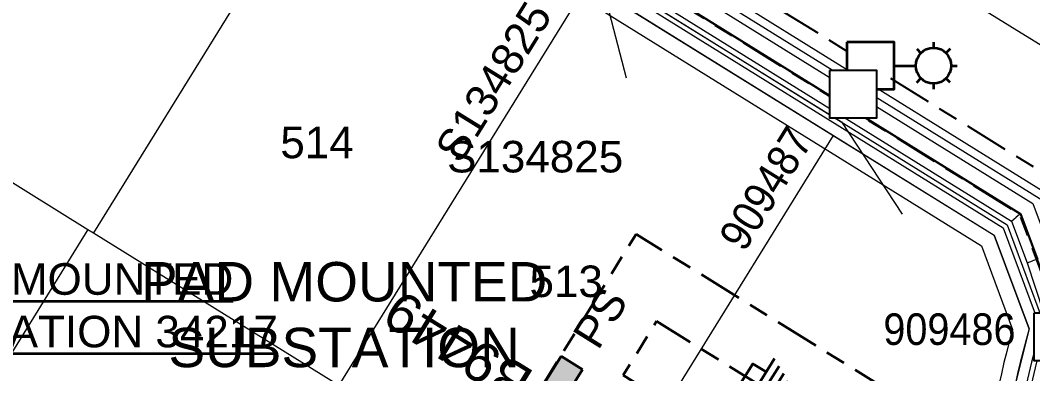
# Model space of a CAD drawing. Header units: metres. Extents: x 0 to 309348, y 0 to 6272736.
# Drawn here: x 308951.7 to 309015.9, y 6271948.8 to 6271971.2 of the extents above; entities that cross this region are included whole.
import ezdxf
from ezdxf.enums import TextEntityAlignment as Align

# ---------------------------------------------------------------- set-up
doc = ezdxf.new("R2010")
doc.units = ezdxf.units.M
for name, pattern in [('Cable Exist UG', [8.2, 4, -1.2, 1.8, -1.2]), ('CENTERX2', [4, 2.5, -0.5, 0.5, -0.5]), ('DASHED', [0.75, 0.5, -0.25])]:
    doc.linetypes.add(name, pattern=pattern)
doc.layers.get('0').update_dxf_attribs({"color": 6})
for name, color, linetype, lineweight in [('_User Miscellaneous1', 30, 'Continuous', 13), ('_User Miscellaneous9', 211, 'Continuous', 13), ('_User_HV_Exist', 1, 'Continuous', 35), ('_User_LV_Exist', 5, 'Continuous', 35), ('Cadastre Developer_SP_NEW', 92, 'Continuous', 15), ('Cadastre Easements_SP_NEW', 52, 'DASHED', 15), ('Cadastre Roads_SP_NEW', 214, 'Continuous', 15)]:
    doc.layers.add(name, color=color, linetype=linetype, lineweight=lineweight)
doc.layers.add('_User Miscellaneous10', color=252, linetype='Continuous', lineweight=13, plot=False, transparency=0.85)
for name, color, linetype in [('Services_SP_NEW_R4', 2, 'Continuous'), ('SupportsUG_SP_LV_NEW', 2, 'Continuous'), ('SupportsUG_SP_LV_SL_NEW', 2, 'Continuous')]:
    doc.layers.add(name, color=color, linetype=linetype)
doc.styles.add('ARIAL', font='arial.ttf', dxfattribs={"height": 2})
doc.styles.add('iecARIAL', font='arial.ttf', dxfattribs={"height": 2})
doc.styles.add('SL_LABEL', font='arial.ttf', dxfattribs={"height": 2})
doc.styles.get("Standard").update_dxf_attribs({"font": 'arial.ttf'})
doc.styles.add('SWG_LABEL', font='arial.ttf')
doc.styles.add('SWITCH_LABEL', font='arial.ttf', dxfattribs={"height": 2})
doc.linetypes.add('IE Trench HV', pattern='A,5,-0.2,["/",Standard,S=2,R=0,X=0.5,Y=-1],-2', length=7.2)

# ---------------------------------------------------------------- blocks, each defined once
blk = doc.blocks.new('SL_LANTERN_NEW')
at = {"flags": 9}
for tag, p in [('LANTNUMBER', (-1.4, 2.6)), ('LOUTREACH', (-1.4, 2.2)), ('LOUTREACHVOCAB', (-1.4, 2)), ('LRATECODE', (-1.4, 1.8)), ('LREMOVE', (-1.4, 1.6)), ('LREPLACE', (-1.4, 1.4)), ('LTYPEVOCAB', (-1.4, 1)), ('LEGEND', (-1.4, 0.8)), ('LTYPE', (-1.4, 1.2)), ('SUBURB', (-1.4, 0.6)), ('STREETNAME', (-1.4, 0.4)), ('LOCATION', (-1.4, 0.2)), ('LNEW', (-6.4, 0)), ('LMASTVOCAB', (-6.2, 0)), ('LMAST', (-6, 0)), ('LLAMPVOCAB', (-5.8, 0)), ('LLAMP', (-5.6, 0)), ('LEXIST', (-5.4, 0)), ('LCHARGE3PERCENT', (-5.2, 0)), ('LCHARGE3', (-5, 0)), ('LCHARGE2PERCENT', (-4.8, 0)), ('LCHARGE2', (-4.6, 0)), ('LCHARGE1PERCENT', (-4.4, 0)), ('LCHARGE1', (-4.2, 0)), ('LCATEGORY', (-4, 0)), ('LBRACKETVOCAB', (-3.8, 0)), ('LBRACKET', (-3.6, 0)), ('LKINGHEIGHT', (-3.4, 0)), ('CREPLACE', (-3.2, 0)), ('CREMOVE', (-3, 0)), ('CNUMBER', (-2.8, 0)), ('CNEW', (-2.6, 0)), ('CEXIST', (-2.4, 0)), ('USAGE', (-2.2, 0)), ('STATE', (-2, 0)), ('OWNED_BY', (-1.8, 0)), ('ORIENTATION', (-1.6, 0)), ('OPERATING_VOLTAGE', (-1.4, 0)), ('NOTES', (-1.4, 0)), ('NO_PHASES', (-1.2, 0)), ('LANTERN_TYPE', (-1, 0)), ('LANTERN_PURPOSE', (-0.8, 0)), ('CONTROL_TYPE', (-0.6, 0)), ('CONSTRUCTED_VOLTAGE', (-0.4, 0)), ('MAINTAINED_BY', (-1.4, -0.663))]:
    blk.add_attdef(tag, text='', height=0.2, rotation=270, dxfattribs=at).set_placement(p, align=Align.MIDDLE_LEFT)
at = {"style": 'SL_LABEL', "flags": 8}
blk.add_attdef('ASSET_NUM', text='', height=1, dxfattribs=at).set_placement((7, 1), align=Align.MIDDLE_LEFT)
for tag, p, height, flags in [('OPERATED_BY', (-1.4, -0.407), 0.2, 9), ('Z', (0, 0), 0.001, 1)]:
    blk.add_attdef(tag, p, '', height=height, rotation=270, dxfattribs=dict(flags=flags))
at = {"style": 'SL_LABEL', "flags": 9}
blk.add_attdef('STREET_CODE', text='', height=0.001, rotation=270, dxfattribs=at).set_placement((0.001, 0), align=Align.MIDDLE_LEFT)
at = {"flags": 8}
blk.add_attdef('LNUMBER', text='', height=1, dxfattribs=at).set_placement((7, -1), align=Align.MIDDLE_LEFT)
blk.add_wipeout([(5.688, 0), (5.061, -1.061), (4, -1.688), (2.939, -1.061), (2.313, 0), (2.939, 1.061), (4, 1.687), (5.061, 1.061)])
for p, q in [((4, 1.5), (4, 1.125)), ((2.939, 1.061), (3.205, 0.795)), ((5.061, 1.061), (4.795, 0.795)), ((0, 0), (2.875, 0)), ((5.125, 0), (5.5, 0)), ((2.939, -1.061), (3.205, -0.795)), ((4, -1.125), (4, -1.5)), ((5.061, -1.061), (4.795, -0.795))]:
    blk.add_line(p, q)
blk.add_circle((4, 0), 1.125)
blk = doc.blocks.new('SWG_SIE_ES_NEW')
for p, q in [((2.5, 0.75), (6.259, 2.118)), ((8, -1), (10, -1)), ((8.25, -1.5), (9.75, -1.5)), ((8.5, -2), (9.5, -2)), ((8.75, -2.5), (9.25, -2.5))]:
    blk.add_line(p, q)
blk.add_lwpolyline([(1.75, 0), (0, 0)])
at = {"flags": 128}
blk.add_lwpolyline([(7.25, 0), (9, 0), (9, -1)], dxfattribs=at)
for centre in [(2.5, 0), (6.5, 0)]:
    blk.add_circle(centre, 0.75)
at = {"flags": 1}
blk.add_attdef('Z', (0.121, -0.013), '', height=0.2, dxfattribs=at)
at = {"style": 'SWITCH_LABEL', "flags": 9}
blk.add_attdef('STREET_CODE', text='', height=0.2, dxfattribs=at).set_placement((0.121, -0.213), align=Align.MIDDLE_LEFT)
at = {"flags": 9}
for tag, p in [('ORIENTATION', (0.121, -0.413)), ('PARENT', (0.121, -0.613)), ('SUBURB', (0.121, -1.013)), ('STREETNAME', (0.121, -1.213)), ('USAGE', (0.121, -0.813)), ('OWNED_BY', (0.11, -1.824)), ('LOCATION', (0.121, -1.413)), ('NOTES', (0.121, -1.613)), ('OPERATED_BY', (0.103, -2.047)), ('MAINTAINED_BY', (0.102, -2.253))]:
    blk.add_attdef(tag, text='', height=0.2, dxfattribs=at).set_placement(p, align=Align.MIDDLE_LEFT)
at = {"style": 'ARIAL', "width": 0.9, "flags": 8}
blk.add_attdef('ASSET_NUM', text='', height=2, dxfattribs=at).set_placement((5.75, -4), align=Align.MIDDLE_CENTER)
blk = doc.blocks.new('SWG_SIE_SU_NEW')
at = {"linetype": 'CENTERX2'}
h = blk.add_hatch(color=256, dxfattribs=at)
h.dxf.hatch_style = 1
edge = h.paths.add_edge_path()
edge.add_arc((9, 0), 0.25, 0, 360)
at = {"linetype": 'Continuous'}
blk.add_line((6.25, 0.75), (2.491, 2.118), dxfattribs=at)
at = {"linetype": 'CENTERX2'}
for p, q in [((0, 0), (1.5, 0)), ((7, 0), (10, 0))]:
    blk.add_line(p, q, dxfattribs=at)
at = {"linetype": 'DASHED'}
blk.add_lwpolyline([(4.371, 1.434), (4.371, 4.371), (7.566, 4.371)], dxfattribs=at)
for centre in [(2.25, 0), (6.25, 0)]:
    blk.add_circle(centre, 0.75)
at = {"linetype": 'CENTERX2'}
blk.add_circle((9, 0), 0.25, dxfattribs=at)
at = {"flags": 8}
blk.add_attdef('ASSET_NUM', text='', height=2, rotation=180, dxfattribs=at).set_placement((-3, 0.012), align=Align.MIDDLE_LEFT)
at = {"flags": 1}
blk.add_attdef('Z', (0, 0), '', height=0.2, dxfattribs=at)
at = {"style": 'SWITCH_LABEL', "flags": 9}
blk.add_attdef('STREET_CODE', text='', height=0.2, dxfattribs=at).set_placement((0, 0), align=Align.MIDDLE_LEFT)
at = {"flags": 9}
for tag, p in [('ORIENTATION', (0, -0.2)), ('USAGE', (0, -0.6)), ('PARENT', (0, -0.4)), ('SUBURB', (0, -0.8)), ('STREETNAME', (0, -1)), ('LOCATION', (0, -1.2)), ('OPERATED_BY', (-0.014, -1.808)), ('OWNED_BY', (-0.008, -1.586)), ('MAINTAINED_BY', (-0.016, -2.015)), ('NOTES', (0, -1.4))]:
    blk.add_attdef(tag, text='', height=0.2, dxfattribs=at).set_placement(p, align=Align.MIDDLE_LEFT)
blk = doc.blocks.new('PILLAR_NEW')
at = {"width": 0.9}
blk.add_attdef('ASSET_NUM', text='', height=2, dxfattribs=at).set_placement((4, 2), align=Align.MIDDLE_LEFT)
for tag, p, flags in [('SUBURB', (-2, 0), 1), ('STREETNAME', (-1.8, 0), 9), ('PARENT', (-1.6, 0), 9), ('NOTES', (-1.4, 0), 9), ('LOCATION', (-1.2, 0), 9), ('LEGEND', (-1, 0), 9), ('USAGE', (-0.8, 0), 9), ('SUPPORT_TYPE', (-0.6, 0), 9), ('STATE', (-0.4, 0), 9), ('OWNED_BY', (-0.2, 0), 9)]:
    blk.add_attdef(tag, p, '', height=0.2, rotation=270, dxfattribs=dict(flags=flags))
blk.add_wipeout([(1, 2.5), (1, -2.5), (-1, -2.5), (-1, 2.5)])
blk.add_lwpolyline([(-1, 2.5), (-1, -1.25), (-1, 1.25), (-1, -2.5), (1, -2.5), (1, 2.5)], close=True)
blk = doc.blocks.new('*U279')
at = {"width": 0.9, "flags": 8}
blk.add_attdef('ASSET_NUM', text='', height=2, dxfattribs=at).set_placement((4, 2), align=Align.MIDDLE_LEFT)
at = {"flags": 1}
blk.add_attdef('Z', (-2.351, -1.813), '', height=0.2, rotation=270, dxfattribs=at)
at = {"flags": 9}
for tag, p in [('NOTES', (-2, -1.813)), ('SUBURB', (-1.8, -1.813)), ('STREETNAME', (-1.6, -1.813)), ('LOCATION', (-1.4, -1.813)), ('LEGEND', (-1.2, -1.813)), ('USAGE', (-1, -1.813)), ('STATE', (-0.8, -1.813)), ('OWNED_BY', (-0.6, -1.813)), ('COLUMN_TYPE', (-0.4, -1.813)), ('STREET_CODE', (-0.2, -1.813)), ('STRUCTURE_PLANT_NUMBER', (0.031, -1.813))]:
    blk.add_attdef(tag, text='', height=0.2, rotation=270, dxfattribs=at).set_placement(p, align=Align.MIDDLE_LEFT)
at = {"ltscale": 10}
blk.add_wipeout([(-1.5, -1.5), (-1.5, 1.5), (1.5, 1.5), (1.5, -1.5)], dxfattribs=at)
blk.add_lwpolyline([(-1.5, 1.5), (-1.5, -1.5), (1.5, -1.5), (1.5, 1.5)], close=True)

msp = doc.modelspace()

# ---------------------------------------------------------------- hatches: boundary and pattern name
at = {"layer": '_User_HV_Exist'}
h = msp.add_hatch(color=256, dxfattribs=at)
h.dxf.hatch_style = 1
h.paths.add_polyline_path([(308970.19683, 6271924.37209), (308971.55698, 6271923.52949), (308987.35578, 6271949.03239), (308985.99563, 6271949.87499)])

# ---------------------------------------------------------------- linework, layer by layer
at = {"layer": '_User Miscellaneous1', "ltscale": 0.75}
for p, q in [((308980.37239, 6271980.48485), (309015.18915, 6271958.91621)), ((308979.99322, 6271979.87278), (309014.60049, 6271958.43392)), ((309015.18915, 6271958.91621), (309014.89482, 6271958.67506)), ((309015.18915, 6271958.91621), (309016.26469, 6271956.02936)), ((309014.60049, 6271958.43392), (309014.89482, 6271958.67506)), ((309014.60049, 6271958.43392), (309015.58999, 6271955.778)), ((309015.58568, 6271955.79023), (309015.92734, 6271955.90368)), ((309015.58568, 6271955.79023), (309017.14281, 6271951.10107)), ((309015.58999, 6271955.778), (309015.92734, 6271955.90368)), ((309016.26469, 6271956.02936), (309015.92734, 6271955.90368)), ((309016.26899, 6271956.01713), (309015.92734, 6271955.90368))]:
    msp.add_line(p, q, dxfattribs=at)
at = {"layer": '_User Miscellaneous9', "ltscale": 15}
msp.add_line((309003.27863, 6271963.87141), (308987.47984, 6271938.36851), dxfattribs=at)
at = {"layer": '_User_HV_Exist'}
for p, q in [((308970.19683, 6271924.37209), (308985.99563, 6271949.87499)), ((308985.99563, 6271949.87499), (308986.6757, 6271949.45369)), ((308987.35578, 6271949.03239), (308986.6757, 6271949.45369)), ((308971.55698, 6271923.52949), (308987.35578, 6271949.03239))]:
    msp.add_line(p, q, dxfattribs=at)
at = {"layer": '_User_LV_Exist', "linetype": 'Cable Exist UG', "ltscale": 0.7, "flags": 128}
msp.add_lwpolyline([(308991.64431, 6271947.58731), (308989.94615, 6271948.66284), (308992.06318, 6271952.08023), (309005.73274, 6271943.61207), (309000.44014, 6271935.0686), (309009.8337, 6271929.24938), (309018.05733, 6271924.01623), (309015.67149, 6271899.04451), (309008.80764, 6271893.37784), (309007.69577, 6271882.33581), (309007.40951, 6271879.49292), (309007.40951, 6271879.49292), (309009.53195, 6271876.84128), (309003.89969, 6271817.89027), (308998.21873, 6271813.39649), (308970.28452, 6271817.24924)], dxfattribs=at)
at = {"layer": 'Cadastre Developer_SP_NEW', "ltscale": 15, "transparency": 33554687}
for p, q in [((308972.09709, 6271983.18807), (308956.29829, 6271957.68517)), ((308987.68786, 6271973.52974), (308971.88906, 6271948.02684)), ((308987.68786, 6271973.52974), (309003.27863, 6271963.87141)), ((308943.19351, 6271965.80345), (308955.94496, 6271957.90405)), ((309003.27863, 6271963.87141), (308987.47984, 6271938.36851)), ((309003.27863, 6271963.87141), (309013.50493, 6271957.53632)), ((308955.94496, 6271957.90405), (308940.14616, 6271932.40115)), ((308955.94496, 6271957.90405), (308956.29829, 6271957.68517)), ((308956.29829, 6271957.68517), (308971.53574, 6271948.24572)), ((309015.71212, 6271951.61196), (309013.50493, 6271957.53632))]:
    msp.add_line(p, q, dxfattribs=at)
msp.add_arc((309079.53029, 6271933.76233), 66.26737, 164.3739525, 174.5424479, dxfattribs=at)

# ---------------------------------------------------------------- block references
at = {"layer": '_User_HV_Exist', "linetype": 'CENTERX2'}
ref = msp.add_blockref('SWG_SIE_SU_NEW', (308985.7759, 6271946.4821), dxfattribs=dict(at, rotation=328.2221889198794))
ref.add_attrib('ASSET_NUM', 'B9449', dxfattribs={"layer": '0', "height": 2.5, "rotation": 148.1765628, "style": 'SWG_LABEL'}).set_placement((308983.74177, 6271947.75584), align=Align.MIDDLE_LEFT)
ref = msp.add_blockref('SWG_SIE_ES_NEW', (308993.42677, 6271941.74246), dxfattribs=dict(at, rotation=58.22218891987944))
ref.add_attrib('ASSET_NUM', 'B9452', dxfattribs={"layer": '0', "height": 2, "rotation": 58.2221889, "style": 'ARIAL', "width": 0.9}).set_placement((308999.46029, 6271943.88644), align=Align.MIDDLE_CENTER)

# ---------------------------------------------------------------- texts
at = {"layer": '_User Miscellaneous10', "style": 'ARIAL'}
for s, p in [('514', (308970.4984, 6271963.4216)), ('513', (308986.32003, 6271954.61575))]:
    msp.add_text(s, height=2, dxfattribs=at).set_placement(p, align=Align.MIDDLE_CENTER)
at = {"layer": '_User_HV_Exist', "ltscale": 0.75, "insert": (308940.57598, 6271955.76249), "char_height": 2, "attachment_point": 1}
msp.add_mtext_dynamic_manual_height_columns('\\pi3.9635;{\\LPAD MOUNTED \\P\\pi1.031;SUBSTATION 34217}', width=28.2080465, gutter_width=12.5, heights=[0], dxfattribs=at)
at = {"layer": '_User_HV_Exist', "insert": (308987.50815, 6271950.7025), "char_height": 2, "attachment_point": 4, "rotation": 58.2221889}
msp.add_mtext('PS', dxfattribs=at)
at = {"layer": '_User_LV_Exist', "ltscale": 0.75, "insert": (308957.89323, 6271955.83883), "char_height": 2.5, "attachment_point": 1}
msp.add_mtext_dynamic_manual_height_columns('\\pi1.4284;PAD MOUNTED \\P\\pi3.1678;SUBSTATION \\P\\pi9.4007;34217', width=28.2080465, gutter_width=12.5, heights=[0], dxfattribs=at)

# ---------------------------------------------------------------- next in the draw order: block references
at = {"layer": '_User_LV_Exist', "color": 2, "linetype": 'IE Trench HV', "ltscale": 0.75}
msp.add_blockref('SL_LANTERN_NEW', (309005.64283, 6271968.2885), dxfattribs=at)

# ---------------------------------------------------------------- next in the draw order: linework, layer by layer
at = {"layer": '_User Miscellaneous10', "flags": 128}
for points in [[(308899.20063, 6272060.18509), (308875.25525, 6272042.00431), (309012.68734, 6271956.86647), (309014.66188, 6271951.56658, 0.0431794), (309012.56785, 6271940.16001), (309010.95729, 6271923.30288), (309008.97899, 6271902.59662), (309005.24894, 6271899.51716, -0.11791701), (308983.53033, 6271906.70142), (308936.03499, 6271936.12432), (308895.88063, 6271960.99956), (308825.77119, 6272004.43167)], [(308899.80534, 6272059.38864), (308877.0191, 6272042.08796), (309013.50493, 6271957.53632), (309015.71212, 6271951.61196, 0.04439541), (309013.56332, 6271940.0649), (309011.95276, 6271923.20777), (309009.93506, 6271902.08918), (309005.57276, 6271898.48774, -0.11998759), (308983.00406, 6271905.85111), (308935.50836, 6271935.27423), (308895.354, 6271960.14946), (308825.82868, 6272003.21972)], [(308900.41005, 6272058.5922), (308878.78295, 6272042.1716), (309014.32251, 6271958.20617), (309016.76332, 6271951.65478, 0.04564039), (309014.55878, 6271939.96979), (309012.94823, 6271923.11266), (309010.89113, 6271901.58173), (309005.90019, 6271897.4613, -0.12199489), (308982.47779, 6271905.00079), (308934.98173, 6271934.42413), (308894.82738, 6271959.29936), (308825.88616, 6272002.00777)], [(308901.01476, 6272057.79575), (308880.54681, 6272042.25525), (309015.1401, 6271958.87602), (309017.81548, 6271951.695, 0.04691551), (309015.55425, 6271939.87468), (309013.9437, 6271923.01755), (309011.84721, 6271901.07429), (309006.2311, 6271896.43774, -0.1239421), (308981.95152, 6271904.15047), (308934.45511, 6271933.57403), (308894.30075, 6271958.44927), (308825.94364, 6272000.79583)], [(308901.61947, 6272056.99931), (308882.31066, 6272042.3389), (309015.95768, 6271959.54587), (309018.86864, 6271951.73254, 0.04822202), (309016.54972, 6271939.77957), (309014.93916, 6271922.92244), (309012.80328, 6271900.56684), (309006.56538, 6271895.41695, -0.12583219), (308981.42524, 6271903.30015), (308933.92848, 6271932.72394), (308893.77412, 6271957.59917), (308826.00113, 6271999.58388)], [(308902.22418, 6272056.20286), (308884.07452, 6272042.42254), (309016.77527, 6271960.21572), (309019.92283, 6271951.76733, 0.04956123), (309017.54518, 6271939.68446), (309015.93463, 6271922.82733), (309013.75935, 6271900.0594), (309006.90291, 6271894.39885, -0.12766792), (308980.89897, 6271902.44984), (308933.40185, 6271931.87384), (308893.2475, 6271956.74907), (308826.05861, 6271998.37193)]]:
    msp.add_lwpolyline(points, format="xyb", dxfattribs=at)
at = {"layer": '_User Miscellaneous10', "color": 4, "flags": 128}
msp.add_lwpolyline([(308900.22864, 6272058.83113), (308878.2538, 6272042.14651), (309014.07724, 6271958.00521), (309016.44786, 6271951.64221, 0.04526378), (309014.26014, 6271939.99833), (309012.64959, 6271923.14119), (309010.60431, 6271901.73397), (309005.80159, 6271897.76893, -0.12139915), (308982.63567, 6271905.25588), (308935.13972, 6271934.67916), (308894.98536, 6271959.55439), (308825.86892, 6272002.37136)], format="xyb", dxfattribs=at)
at = {"layer": '_User_LV_Exist', "linetype": 'Cable Exist UG', "ltscale": 0.7, "flags": 128}
msp.add_lwpolyline([(308989.5378, 6271944.18693), (308984.41172, 6271947.36249), (308990.76284, 6271957.61465), (309011.26717, 6271944.91242), (309005.97457, 6271936.36895), (309014.70271, 6271930.96195), (309015.55583, 6271939.8912, -0.04685083), (309017.81548, 6271951.695), (309015.1401, 6271958.87602), (309011.57539, 6271961.08432), (309003.76514, 6271965.9227), (308991.02027, 6271973.81802)], format="xyb", dxfattribs=at)
at = {"layer": 'Cadastre Roads_SP_NEW', "color": 4, "linetype": 'Continuous', "ltscale": 2, "transparency": 33554495}
for p, q in [((309018.63614, 6271968.23835), (308863.84814, 6272064.12802)), ((308859.47714, 6272057.07221), (309020.3354, 6271957.42209))]:
    msp.add_line(p, q, dxfattribs=at)

# ---------------------------------------------------------------- next in the draw order: block references
at = {"layer": 'SupportsUG_SP_LV_NEW'}
ref = msp.add_blockref('PILLAR_NEW', (308988.89503, 6271975.13458), dxfattribs=dict(at, rotation=332.3661401981362))
ref.add_attrib('ASSET_NUM', 'S134825', dxfattribs={"layer": '0', "height": 2, "rotation": 58.2221889, "style": 'iecARIAL'}).set_placement((308978.75519, 6271962.51849), align=Align.MIDDLE_LEFT)

# ---------------------------------------------------------------- next in the draw order: linework, layer by layer
at = {"layer": '_User Miscellaneous10', "flags": 128}
for points in [[(308988.3684, 6271974.28449), (308990.12799, 6271967.50925)], [(308990.49365, 6271972.96792), (309003.80526, 6271964.7215), (309007.66055, 6271958.87884)]]:
    msp.add_lwpolyline(points, dxfattribs=at)
at = {"layer": '_User Miscellaneous10', "linetype": 'IE Trench HV', "ltscale": 0.7, "flags": 128}
msp.add_lwpolyline([(308987.68786, 6271973.52974), (309013.50493, 6271957.53632), (309015.71215, 6271951.61195), (309014.79129, 6271947.91247), (309014.05057, 6271943.94908), (309013.37789, 6271938.12414), (309012.63029, 6271930.29926), (309012.38951, 6271927.66001), (309012.1573, 6271925.34859)], dxfattribs=at)

# ---------------------------------------------------------------- next in the draw order: block references
at = {"layer": '_User_LV_Exist', "ltscale": 0.7}
msp.add_blockref('*U279', (309005.64283, 6271968.2885), dxfattribs=at)
at = {"layer": 'SupportsUG_SP_LV_SL_NEW', "ltscale": 0.7}
ref = msp.add_blockref('*U279', (309017.52308, 6271951.09821), dxfattribs=at)
ref.add_attrib('ASSET_NUM', '909486', dxfattribs={"layer": '0', "ltscale": 0.7, "height": 2, "width": 0.9}).set_placement((309006.46125, 6271951.58138), align=Align.MIDDLE_LEFT)

# ---------------------------------------------------------------- next in the draw order: linework, layer by layer
at = {"layer": 'Services_SP_NEW_R4', "color": 4, "linetype": 'Cable Exist UG', "ltscale": 0.7, "flags": 128}
for points in [[(308989.42166, 6271975.98468), (308994.8241, 6271974.99059), (309004.36768, 6271969.07844)], [(309006.91797, 6271967.49856), (309017.59286, 6271960.88557), (309020.29777, 6271953.62527)]]:
    msp.add_lwpolyline(points, dxfattribs=at)

# ---------------------------------------------------------------- next in the draw order: block references
at = {"layer": 'SupportsUG_SP_LV_SL_NEW', "ltscale": 0.7}
ref = msp.add_blockref('*U279', (309004.5464, 6271966.48594), dxfattribs=at)
ref.add_attrib('ASSET_NUM', '909487', dxfattribs={"layer": '0', "ltscale": 0.7, "height": 2, "rotation": 58.2221889, "width": 0.9}).set_placement((308996.78263, 6271956.9324), align=Align.MIDDLE_LEFT)

# ---------------------------------------------------------------- next in the draw order: block references
at = {"layer": 'Cadastre Easements_SP_NEW'}
ref = msp.add_blockref('PILLAR_NEW', (308988.89503, 6271975.13458), dxfattribs=dict(at, rotation=332.3661401981362))
ref.add_attrib('ASSET_NUM', 'S134825', dxfattribs={"layer": '0', "height": 2, "rotation": 58.2221889, "style": 'iecARIAL'}).set_placement((308978.75519, 6271962.51849), align=Align.MIDDLE_LEFT)

# ---------------------------------------------------------------- next in the draw order: block references
at = {"layer": '_User_LV_Exist'}
ref = msp.add_blockref('PILLAR_NEW', (308988.89503, 6271975.13458), dxfattribs=dict(at, rotation=332.3661401981362))
ref.add_attrib('ASSET_NUM', 'S134825', dxfattribs={"layer": '0', "height": 2, "style": 'iecARIAL'}).set_placement((308978.75519, 6271962.51849), align=Align.MIDDLE_LEFT)

doc.saveas('drawing.dxf')
